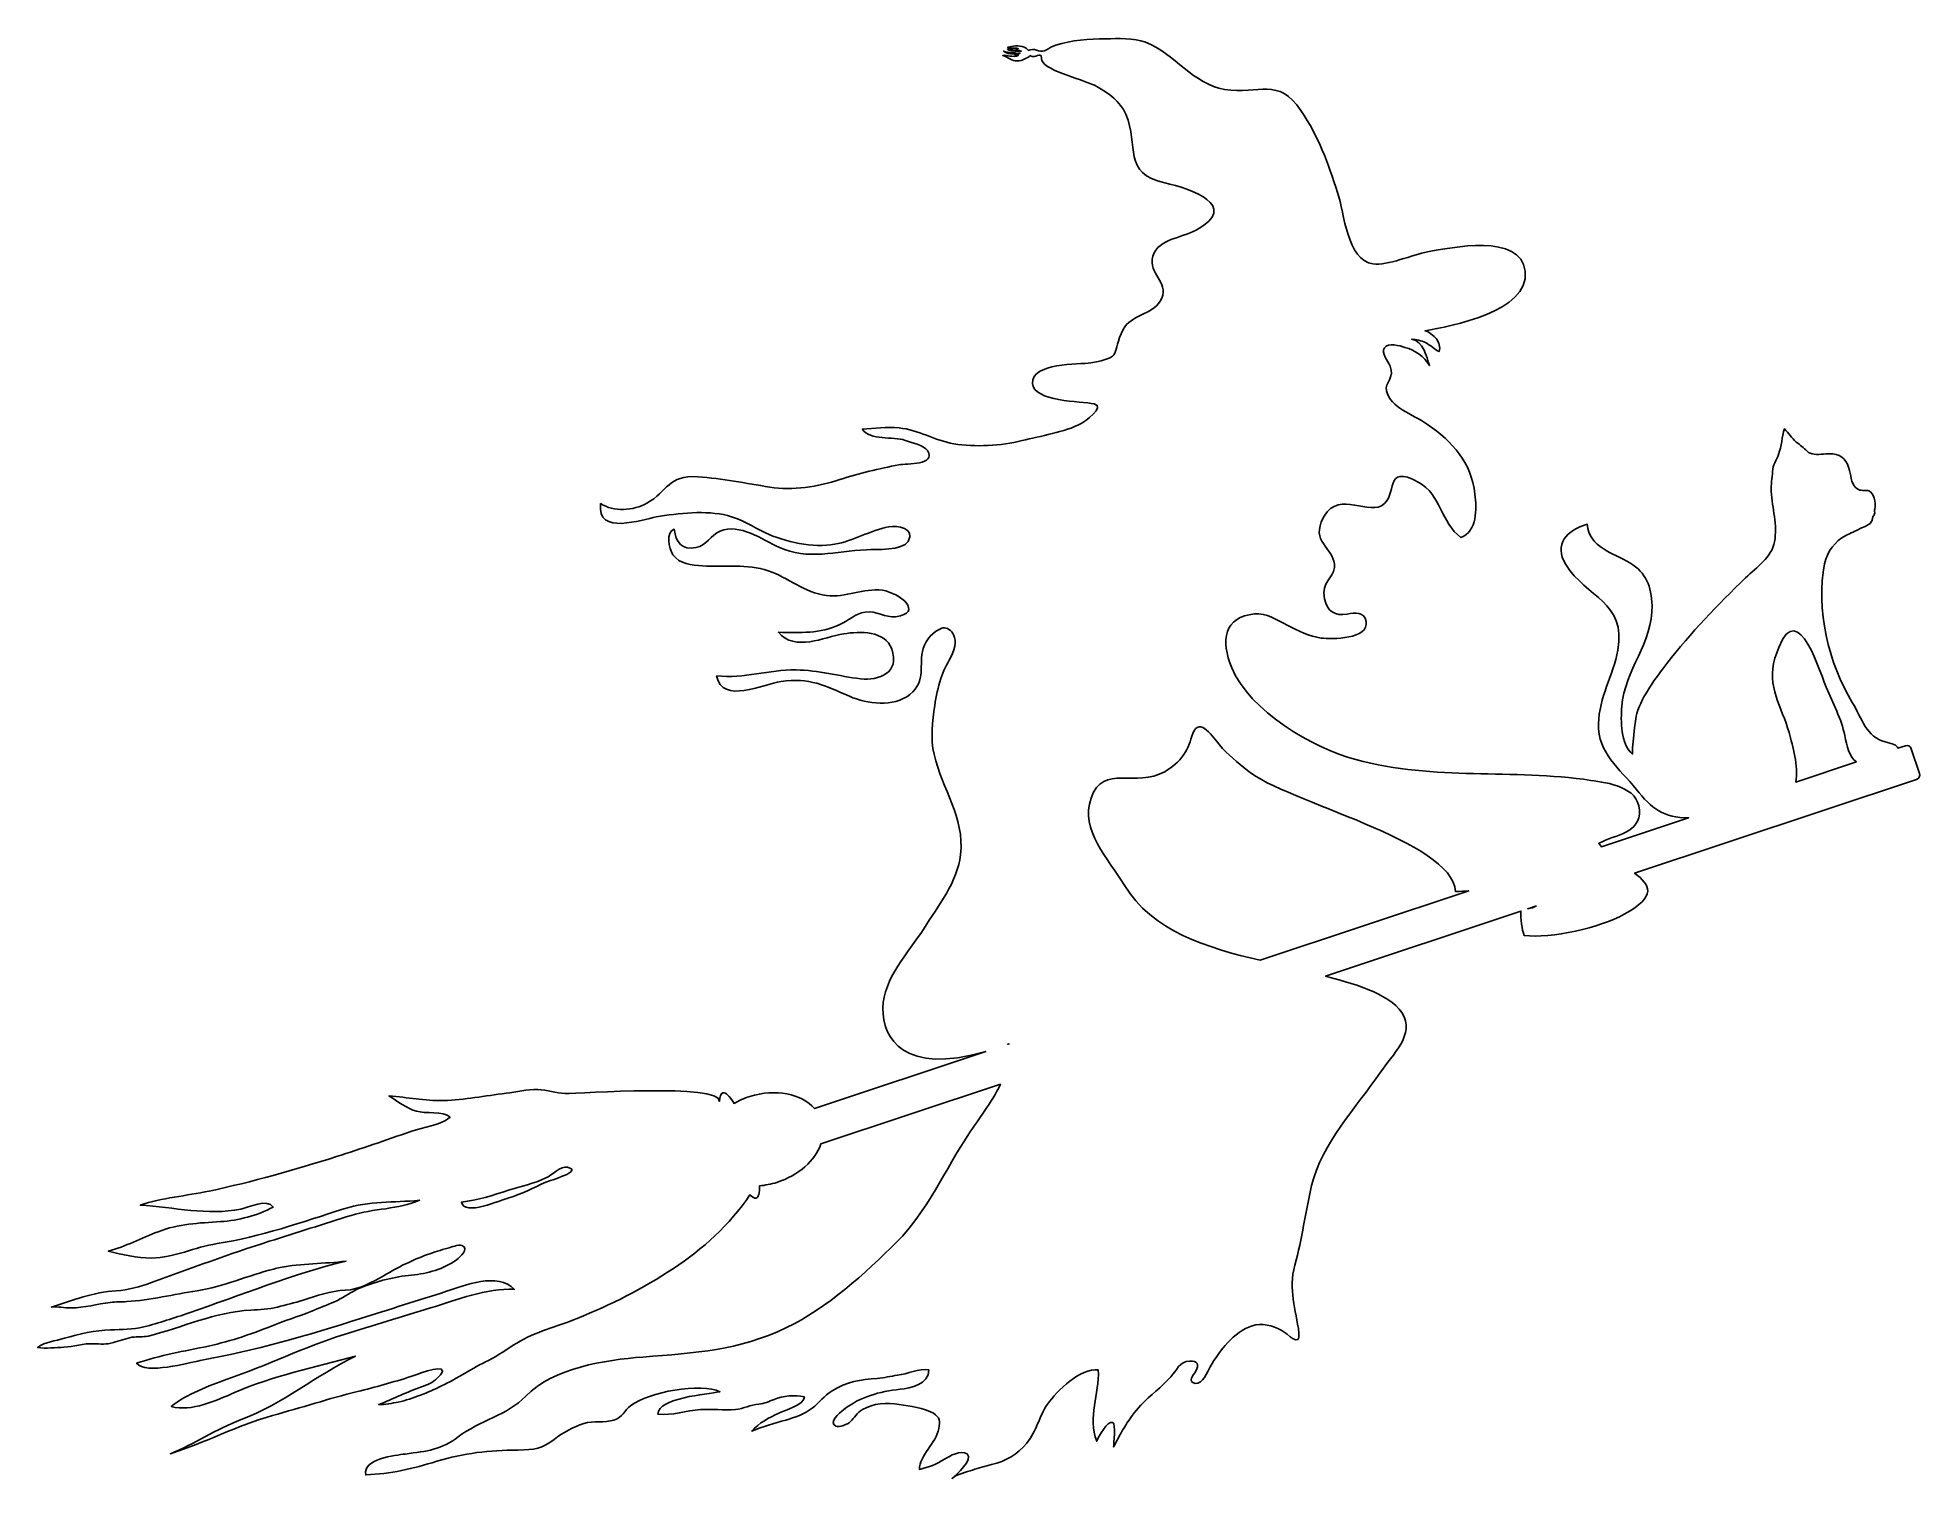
# Model space of a CAD drawing. Header units: centimetres. Extents: x -13.7 to 13.7, y -10.5 to 10.5.
import ezdxf

# ---------------------------------------------------------------- set-up
doc = ezdxf.new("R2010")
doc.units = ezdxf.units.CM
doc.header["$MEASUREMENT"] = 0
doc.layers.add('Layer 1', color=7, linetype='Continuous')

msp = doc.modelspace()

# ---------------------------------------------------------------- linework, layer by layer
at = {"layer": 'Layer 1'}
for points, knots in [([(13.02414, 3.54042), (13.02837, 3.56156), (13.02139, 3.58677), (13.02702, 3.61191), (13.02702, 3.61191), (13.03776, 3.65943), (13.03472, 3.72266), (13.01869, 3.77042), (13.01869, 3.77042), (13.00768, 3.80355), (12.9753, 3.86493), (12.94217, 3.87673), (12.94217, 3.87673), (12.89327, 3.89409), (12.84279, 3.86845), (12.79035, 3.89559), (12.79035, 3.89559), (12.67917, 3.95293), (12.68793, 4.06725), (12.66039, 4.17264), (12.66039, 4.17264), (12.62584, 4.30517), (12.56114, 4.40132), (12.41668, 4.41296), (12.41668, 4.41296), (12.32688, 4.42024), (12.23668, 4.39798), (12.14654, 4.40915), (12.14654, 4.40915), (12.10339, 4.41465), (12.07314, 4.42502), (12.04208, 4.45405), (12.04208, 4.45405), (11.9925, 4.50025), (11.93958, 4.54271), (11.88611, 4.586), (11.88611, 4.586), (11.8166, 4.64225), (11.77541, 4.71803), (11.71331, 4.77835), (11.71331, 4.77835), (11.67645, 4.66074), (11.6741, 4.52588), (11.62912, 4.4056), (11.62912, 4.4056), (11.59803, 4.3226), (11.54363, 4.25047), (11.5403, 4.15927), (11.5403, 4.15927), (11.53657, 4.06217), (11.51643, 3.96602), (11.52173, 3.86698), (11.52173, 3.86698), (11.5348, 3.62454), (11.61603, 3.37956), (11.56941, 3.13628), (11.56941, 3.13628), (11.52477, 2.90379), (11.31385, 2.77338), (11.14819, 2.61227), (11.14819, 2.61227), (10.74428, 2.21958), (10.35047, 1.81402), (10.00622, 1.36709), (10.00622, 1.36709), (9.84385, 1.15632), (9.6476, 0.89489), (9.56728, 0.63859), (9.56728, 0.63859), (9.55003, 0.5835), (9.48965, 0.06167), (9.50595, 0.04804), (9.50595, 0.04804), (9.32794, 0.19716), (9.33334, 0.53191), (9.34916, 0.74278), (9.34916, 0.74278), (9.38813, 1.26234), (9.80882, 1.67827), (9.78853, 2.20765), (9.78853, 2.20765), (9.77787, 2.48499), (9.70646, 2.68602), (9.46725, 2.82815), (9.46725, 2.82815), (9.221, 2.97446), (8.87876, 3.04656), (8.84421, 3.39153), (8.84421, 3.39153), (8.55597, 3.30393), (8.35333, 3.09983), (8.53515, 2.80463), (8.53515, 2.80463), (8.83466, 2.31827), (9.41941, 2.27102), (9.29085, 1.55715), (9.29085, 1.55715), (9.22473, 1.19038), (9.01799, 0.87376), (9.00954, 0.48749), (9.00954, 0.48749), (9.00023, 0.05963), (9.31834, -0.16098), (9.55829, -0.46281), (9.55829, -0.46281), (9.78139, -0.74353), (9.95797, -0.88384), (10.31915, -0.87852), (10.31915, -0.87852), (10.31915, -0.87852), (9.05211, -1.30022), (9.05211, -1.30022), (9.05211, -1.30022), (9.03891, -1.28382), (9.02647, -1.26701), (9.01523, -1.24963), (9.01523, -1.24963), (9.25465, -1.11853), (9.62486, -1.10977), (9.60544, -0.76695), (9.60544, -0.76695), (9.58581, -0.42357), (9.14776, -0.37137), (8.90009, -0.33436), (8.90009, -0.33436), (7.74214, -0.16122), (6.64798, -0.34481), (5.48151, -0.03279), (5.48151, -0.03279), (4.85387, 0.13511), (3.93738, 0.67751), (3.67983, 1.30203), (3.67983, 1.30203), (3.51412, 1.70348), (3.56566, 2.04233), (4.01085, 2.08684), (4.01085, 2.08684), (4.18026, 2.10385), (4.3402, 1.99413), (4.48464, 1.92166), (4.48464, 1.92166), (4.63207, 1.84792), (4.81307, 1.75489), (4.9778, 1.73518), (4.9778, 1.73518), (5.13181, 1.71687), (5.67656, 1.71653), (5.63286, 1.97754), (5.63286, 1.97754), (5.60918, 2.11827), (5.46472, 2.10483), (5.35857, 2.08343), (5.35857, 2.08343), (5.18196, 2.04798), (5.0638, 2.12785), (5.02747, 2.30377), (5.02747, 2.30377), (4.97371, 2.56415), (5.15746, 2.59352), (5.17058, 2.76216), (5.17058, 2.76216), (5.19135, 3.0269), (4.85057, 3.10575), (4.98098, 3.42327), (4.98098, 3.42327), (5.18362, 3.91619), (5.61114, 3.52953), (5.85408, 3.65983), (5.85408, 3.65983), (6.11282, 3.79879), (5.87088, 4.28713), (6.39653, 3.99871), (6.39653, 3.99871), (6.71419, 3.8243), (6.72125, 3.41726), (7.00989, 3.19602), (7.00989, 3.19602), (7.25063, 3.29521), (7.24032, 3.60758), (7.21433, 3.82816), (7.21433, 3.82816), (7.15924, 4.29446), (6.89149, 4.58664), (6.52602, 4.84265), (6.52602, 4.84265), (6.30097, 5.00024), (5.98873, 5.07506), (5.92756, 5.33112), (5.92756, 5.33112), (5.901, 5.44169), (6.05324, 5.53056), (5.97982, 5.69005), (5.97982, 5.69005), (5.94804, 5.75892), (5.84724, 5.88113), (5.89923, 5.95604), (5.89923, 5.95604), (5.95617, 6.03817), (6.12063, 5.98493), (6.19543, 5.96289), (6.19543, 5.96289), (6.35169, 5.91704), (6.47015, 5.83565), (6.55436, 5.69706), (6.55436, 5.69706), (6.50581, 5.82697), (6.46512, 6.05972), (6.29462, 6.07952), (6.29462, 6.07952), (6.36378, 6.07653), (6.43202, 6.05981), (6.49507, 6.03131), (6.49507, 6.03131), (6.56529, 5.9998), (6.62569, 5.92564), (6.69293, 5.90119), (6.69293, 5.90119), (6.71801, 5.96527), (6.69023, 6.03999), (6.64864, 6.09037), (6.64864, 6.09037), (6.62427, 6.11998), (6.52963, 6.20962), (6.4865, 6.20065), (6.4865, 6.20065), (6.86485, 6.27801), (8.0077, 6.47071), (7.94404, 7.06901), (7.94404, 7.06901), (7.88432, 7.63054), (6.86422, 7.4131), (6.525, 7.35166), (6.525, 7.35166), (6.31677, 7.31377), (5.93686, 7.14526), (5.73165, 7.17648), (5.73165, 7.17648), (5.35515, 7.23376), (5.31657, 7.90718), (5.21741, 8.21396), (5.21741, 8.21396), (5.07853, 8.64409), (4.93859, 9.02808), (4.68499, 9.40601), (4.68499, 9.40601), (4.35143, 9.90316), (4.08251, 9.63257), (3.57482, 9.71216), (3.57482, 9.71216), (3.12902, 9.78188), (2.84095, 10.24093), (2.42481, 10.40047), (2.42481, 10.40047), (2.25167, 10.4668), (2.02804, 10.4519), (1.84675, 10.44907), (1.84675, 10.44907), (1.60749, 10.44505), (1.34783, 10.43468), (1.11957, 10.35583), (1.11957, 10.35583), (1.06951, 10.33861), (1.02908, 10.31651), (0.98622, 10.2881), (0.98622, 10.2881), (0.90356, 10.23315), (0.8371, 10.31339), (0.74929, 10.29064), (0.74929, 10.29064), (0.73828, 10.28784), (0.73, 10.28413), (0.72365, 10.28032), (0.72365, 10.28032), (0.70825, 10.30114), (0.68333, 10.31953), (0.66121, 10.32887), (0.66121, 10.32887), (0.62229, 10.34512), (0.5775, 10.34943), (0.53561, 10.34779), (0.53561, 10.34779), (0.49711, 10.34631), (0.4606, 10.33086), (0.42126, 10.32787), (0.42126, 10.32787), (0.4392, 10.30901), (0.47558, 10.31358), (0.49876, 10.31493), (0.49876, 10.31493), (0.5236, 10.31654), (0.55083, 10.31713), (0.57403, 10.30837), (0.57403, 10.30837), (0.52204, 10.30901), (0.47097, 10.30136), (0.41835, 10.30043), (0.41835, 10.30043), (0.4406, 10.2736), (0.4863, 10.27725), (0.51638, 10.28064), (0.51638, 10.28064), (0.54919, 10.28469), (0.58808, 10.2844), (0.61862, 10.27183), (0.61862, 10.27183), (0.58967, 10.27217), (0.56798, 10.27403), (0.5421, 10.26302), (0.5421, 10.26302), (0.52091, 10.25381), (0.49794, 10.25066), (0.47471, 10.24982), (0.47471, 10.24982), (0.43267, 10.24805), (0.4001, 10.25863), (0.36168, 10.27043), (0.36168, 10.27043), (0.40465, 10.23307), (0.44426, 10.23019), (0.49921, 10.22995), (0.49921, 10.22995), (0.52162, 10.22995), (0.53871, 10.23223), (0.55985, 10.23707), (0.55985, 10.23707), (0.5725, 10.24006), (0.58917, 10.24358), (0.60173, 10.24189), (0.60173, 10.24189), (0.57966, 10.22276), (0.54421, 10.22707), (0.51772, 10.22395), (0.51772, 10.22395), (0.53254, 10.20884), (0.55638, 10.2094), (0.57585, 10.2089), (0.57585, 10.2089), (0.55042, 10.18757), (0.48325, 10.19477), (0.4521, 10.19789), (0.4521, 10.19789), (0.418, 10.2012), (0.38704, 10.2203), (0.35074, 10.20694), (0.35074, 10.20694), (0.39254, 10.19331), (0.42244, 10.17606), (0.46017, 10.15572), (0.46017, 10.15572), (0.48885, 10.1404), (0.52304, 10.12924), (0.55553, 10.12725), (0.55553, 10.12725), (0.59953, 10.12463), (0.63393, 10.1372), (0.67081, 10.16088), (0.67081, 10.16088), (0.69179, 10.17437), (0.73405, 10.18419), (0.74725, 10.20615), (0.74725, 10.20615), (0.76717, 10.19668), (0.79048, 10.18998), (0.81012, 10.19186), (0.81012, 10.19186), (0.83428, 10.19421), (0.87256, 10.22332), (0.89614, 10.21276), (0.89614, 10.21276), (0.92384, 10.2004), (0.90844, 10.16373), (0.91889, 10.13479), (0.91889, 10.13479), (0.97456, 9.97959), (1.5709, 9.84129), (1.71537, 9.758), (1.71537, 9.758), (1.89055, 9.65693), (2.05726, 9.54311), (2.13913, 9.3516), (2.13913, 9.3516), (2.33677, 8.89048), (2.07753, 8.49628), (2.70698, 8.35359), (2.70698, 8.35359), (3.07666, 8.27003), (3.81471, 8.03077), (3.16127, 7.6666), (3.16127, 7.6666), (2.95238, 7.55005), (2.55122, 7.53309), (2.52312, 7.23824), (2.52312, 7.23824), (2.50052, 6.99948), (2.78688, 6.88523), (2.63832, 6.63293), (2.63832, 6.63293), (2.52331, 6.43796), (2.21123, 6.43698), (2.10095, 6.2247), (2.10095, 6.2247), (1.91566, 5.86809), (2.11304, 5.82161), (1.63171, 5.7389), (1.63171, 5.7389), (1.45486, 5.70866), (0.76869, 5.74448), (0.78303, 5.4395), (0.78303, 5.4395), (0.79562, 5.17285), (1.48796, 5.17849), (1.67634, 5.14176), (1.67634, 5.14176), (1.86192, 5.10583), (1.51537, 4.86585), (1.49084, 4.85347), (1.49084, 4.85347), (1.24253, 4.72795), (0.89846, 4.67334), (0.63026, 4.6068), (0.63026, 4.6068), (0.32019, 4.53007), (-0.04858, 4.50925), (-0.36352, 4.56095), (-0.36352, 4.56095), (-0.63586, 4.60566), (-0.87559, 4.76645), (-1.15835, 4.79101), (-1.15835, 4.79101), (-1.33178, 4.80614), (-1.52054, 4.78741), (-1.69127, 4.77455), (-1.69127, 4.77455), (-1.57832, 4.60297), (-1.24658, 4.6712), (-1.06767, 4.61038), (-1.06767, 4.61038), (-0.99025, 4.58411), (-0.78856, 4.5336), (-0.74506, 4.46198), (-0.74506, 4.46198), (-0.6111, 4.24264), (-1.04854, 4.27614), (-1.15958, 4.25457), (-1.15958, 4.25457), (-1.4497, 4.19784), (-1.73841, 4.13194), (-2.01948, 4.03912), (-2.01948, 4.03912), (-2.32838, 3.93686), (-2.71118, 3.87828), (-3.03683, 3.93035), (-3.03683, 3.93035), (-3.38701, 3.98644), (-3.72726, 4.05375), (-4.08297, 4.08024), (-4.08297, 4.08024), (-4.5153, 4.1126), (-4.52173, 3.86288), (-4.82264, 3.69675), (-4.82264, 3.69675), (-5.02269, 3.58621), (-5.30484, 3.56541), (-5.49698, 3.69143), (-5.49698, 3.69143), (-5.55929, 3.21764), (-4.88889, 3.46214), (-4.6873, 3.49741), (-4.6873, 3.49741), (-4.37578, 3.55178), (-3.95909, 3.59459), (-3.64995, 3.51675), (-3.64995, 3.51675), (-3.45942, 3.46873), (-3.27628, 3.35139), (-3.10102, 3.26627), (-3.10102, 3.26627), (-2.82617, 3.13268), (-2.39972, 3.04495), (-2.09433, 3.09887), (-2.09433, 3.09887), (-1.81961, 3.14732), (-1.57752, 3.30067), (-1.30791, 3.35358), (-1.30791, 3.35358), (-1.18358, 3.37787), (-0.91704, 3.33712), (-1.0269, 3.14112), (-1.0269, 3.14112), (-1.10498, 3.00182), (-1.4959, 3.02759), (-1.63258, 3.02026), (-1.63258, 3.02026), (-2.08623, 2.99616), (-2.47552, 2.86307), (-2.90472, 3.05635), (-2.90472, 3.05635), (-3.14496, 3.16451), (-3.48246, 3.41132), (-3.75975, 3.28934), (-3.75975, 3.28934), (-3.89424, 3.23021), (-3.95184, 3.08397), (-4.11154, 3.05106), (-4.11154, 3.05106), (-4.31342, 3.00955), (-4.40369, 3.12602), (-4.42639, 3.31668), (-4.42639, 3.31668), (-4.55156, 3.2825), (-4.50606, 3.03791), (-4.44491, 2.94737), (-4.44491, 2.94737), (-4.34868, 2.80518), (-4.17173, 2.79968), (-4.01491, 2.78645), (-4.01491, 2.78645), (-3.69894, 2.76004), (-3.36536, 2.81966), (-3.06199, 2.71525), (-3.06199, 2.71525), (-2.77095, 2.61492), (-2.53105, 2.39518), (-2.21416, 2.35412), (-2.21416, 2.35412), (-1.93381, 2.31774), (-1.67602, 2.46707), (-1.40104, 2.42942), (-1.40104, 2.42942), (-1.14215, 2.39389), (-0.79345, 2.09874), (-1.2084, 2.04612), (-1.2084, 2.04612), (-1.35138, 2.02789), (-1.49764, 2.13637), (-1.6497, 2.11279), (-1.6497, 2.11279), (-1.79437, 2.09054), (-1.89113, 1.99058), (-2.01842, 1.9306), (-2.01842, 1.9306), (-2.30716, 1.79468), (-2.60029, 1.81675), (-2.91274, 1.81905), (-2.91274, 1.81905), (-2.66729, 1.5329), (-2.25861, 1.74827), (-1.96151, 1.79645), (-1.96151, 1.79645), (-1.72542, 1.83452), (-1.36212, 1.84595), (-1.26513, 1.5769), (-1.26513, 1.5769), (-1.13924, 1.22752), (-1.45439, 1.11293), (-1.71617, 1.14325), (-1.71617, 1.14325), (-2.03171, 1.18005), (-2.33358, 1.26877), (-2.65597, 1.27205), (-2.65597, 1.27205), (-3.05057, 1.27607), (-3.41064, 1.14367), (-3.81059, 1.18445), (-3.81059, 1.18445), (-3.73119, 0.76511), (-3.13077, 1.06824), (-2.87502, 1.10349), (-2.87502, 1.10349), (-2.45409, 1.16178), (-2.24322, 1.04663), (-1.87767, 0.88799), (-1.87767, 0.88799), (-1.6237, 0.77771), (-1.23957, 0.72178), (-1.00018, 0.91638), (-1.00018, 0.91638), (-0.75668, 1.1141), (-0.87855, 1.33826), (-0.80521, 1.58498), (-0.80521, 1.58498), (-0.76558, 1.71862), (-0.66585, 1.82572), (-0.537, 1.87779), (-0.537, 1.87779), (-0.44892, 1.91324), (-0.23416, 1.78439), (-0.41071, 1.44985), (-0.41071, 1.44985), (-0.4605, 1.35539), (-0.51795, 1.24787), (-0.55044, 1.14799), (-0.55044, 1.14799), (-0.59182, 1.02112), (-0.62003, 0.88783), (-0.64, 0.75606), (-0.64, 0.75606), (-0.6749, 0.52712), (-0.70194, 0.27296), (-0.64913, 0.04452), (-0.64913, 0.04452), (-0.53081, -0.46591), (-0.20267, -0.86215), (-0.26406, -1.41527), (-0.26406, -1.41527), (-0.30737, -1.80476), (-0.59204, -2.16759), (-0.79876, -2.49239), (-0.79876, -2.49239), (-1.02643, -2.85016), (-1.38317, -3.20584), (-1.39256, -3.64743), (-1.39256, -3.64743), (-1.40203, -4.08815), (-1.08062, -4.62065), (0.10157, -4.27881), (0.10157, -4.27881), (0.10157, -4.27881), (-2.38694, -5.1069), (-2.38694, -5.1069), (-2.38694, -5.1069), (-2.57667, -4.89195), (-2.95304, -4.81234), (-3.32941, -4.93151), (-3.32941, -4.93151), (-3.41127, -4.95744), (-3.48737, -4.99149), (-3.55716, -5.03113), (-3.55716, -5.03113), (-3.62201, -4.92453), (-3.68072, -4.86584), (-3.72083, -4.87854), (-3.72083, -4.87854), (-3.74956, -4.88767), (-3.76496, -4.93265), (-3.76851, -5.00329), (-3.76851, -5.00329), (-3.75607, -4.73601), (-5.8062, -4.89343), (-6.01167, -4.88801), (-6.01167, -4.88801), (-6.1447, -4.88446), (-6.27599, -4.83284), (-6.40987, -4.8288), (-6.40987, -4.8288), (-6.56761, -4.82422), (-6.71779, -4.86505), (-6.87207, -4.88405), (-6.87207, -4.88405), (-7.17512, -4.92128), (-7.47416, -4.98113), (-7.7812, -4.98972), (-7.7812, -4.98972), (-8.06378, -4.99776), (-8.29941, -4.94323), (-8.57336, -4.92281), (-8.57336, -4.92281), (-8.45207, -4.99827), (-8.30981, -5.10897), (-8.17559, -5.14697), (-8.17559, -5.14697), (-8.04915, -5.18285), (-7.78382, -5.13657), (-7.68505, -5.23391), (-7.68505, -5.23391), (-7.86864, -5.36797), (-8.04539, -5.36821), (-8.25681, -5.44089), (-8.25681, -5.44089), (-8.61601, -5.56421), (-8.97394, -5.69129), (-9.33456, -5.80525), (-9.33456, -5.80525), (-9.94477, -5.99832), (-10.56109, -6.174), (-11.18773, -6.30785), (-11.18773, -6.30785), (-11.5138, -6.37722), (-11.87533, -6.40231), (-12.19047, -6.51213), (-12.19047, -6.51213), (-11.70014, -6.53885), (-11.21056, -6.66718), (-10.72857, -6.56949), (-10.72857, -6.56949), (-10.61647, -6.54674), (-10.33953, -6.40778), (-10.25592, -6.53946), (-10.25592, -6.53946), (-10.49087, -6.66395), (-10.76008, -6.73485), (-11.02221, -6.75152), (-11.02221, -6.75152), (-11.335, -6.77115), (-11.63649, -6.78401), (-11.93127, -6.89823), (-11.93127, -6.89823), (-12.1759, -6.99303), (-12.39905, -7.11172), (-12.65578, -7.18221), (-12.65578, -7.18221), (-12.43906, -7.22941), (-12.24401, -7.28389), (-12.02501, -7.28111), (-12.02501, -7.28111), (-11.69298, -7.27688), (-11.39821, -7.12104), (-11.07243, -7.0713), (-11.07243, -7.0713), (-10.44182, -6.97497), (-9.83508, -6.75653), (-9.22815, -6.56544), (-9.22815, -6.56544), (-8.85763, -6.44873), (-8.5115, -6.47691), (-8.12926, -6.44154), (-8.12926, -6.44154), (-8.43499, -6.57373), (-8.80069, -6.56021), (-9.12092, -6.66046), (-9.12092, -6.66046), (-9.51912, -6.78492), (-9.91668, -6.91131), (-10.31411, -7.03776), (-10.31411, -7.03776), (-10.89201, -7.22162), (-11.45841, -7.43016), (-12.02697, -7.63707), (-12.02697, -7.63707), (-12.19207, -7.69702), (-12.36209, -7.7474), (-12.53841, -7.75674), (-12.53841, -7.75674), (-12.87374, -7.77452), (-13.16598, -7.89737), (-13.48125, -7.99373), (-13.48125, -7.99373), (-13.38222, -7.98545), (-13.29385, -8.00558), (-13.19502, -8.00574), (-13.19502, -8.00574), (-13.00203, -8.00608), (-12.81463, -7.94676), (-12.62455, -7.9252), (-12.62455, -7.9252), (-12.54549, -7.91631), (-12.46596, -7.92062), (-12.38642, -7.91512), (-12.38642, -7.91512), (-12.03894, -7.89118), (-11.70509, -7.81077), (-11.36052, -7.75645), (-11.36052, -7.75645), (-10.97693, -7.6962), (-10.6209, -7.53282), (-10.24567, -7.44048), (-10.24567, -7.44048), (-10.21622, -7.43312), (-10.18661, -7.42635), (-10.15703, -7.42), (-10.15703, -7.42), (-9.84654, -7.3543), (-9.51457, -7.36843), (-9.19757, -7.32464), (-9.19757, -7.32464), (-9.97687, -7.5148), (-10.72284, -7.82161), (-11.47905, -8.07762), (-11.47905, -8.07762), (-11.6967, -8.15136), (-11.91447, -8.22595), (-12.13762, -8.28146), (-12.13762, -8.28146), (-12.30246, -8.3225), (-12.45253, -8.32104), (-12.62059, -8.32512), (-12.62059, -8.32512), (-12.84869, -8.33078), (-13.07565, -8.38383), (-13.29266, -8.44847), (-13.29266, -8.44847), (-13.42003, -8.48638), (-13.57471, -8.49707), (-13.68096, -8.58169), (-13.68096, -8.58169), (-13.55975, -8.59862), (-13.42267, -8.58479), (-13.29951, -8.57857), (-13.29951, -8.57857), (-13.15732, -8.57114), (-13.01164, -8.51901), (-12.86967, -8.5265), (-12.86967, -8.5265), (-12.76527, -8.53208), (-12.68311, -8.54118), (-12.58067, -8.51145), (-12.58067, -8.51145), (-12.49111, -8.48547), (-12.40104, -8.45028), (-12.3095, -8.43382), (-12.3095, -8.43382), (-12.22989, -8.4194), (-12.15395, -8.43438), (-12.07471, -8.41522), (-12.07471, -8.41522), (-11.5769, -8.29335), (-11.10255, -8.06399), (-10.58159, -8.03737), (-10.58159, -8.03737), (-10.44856, -8.0307), (-10.32524, -8.02417), (-10.19591, -7.99342), (-10.19591, -7.99342), (-10.0701, -7.96355), (-9.94527, -7.93217), (-9.82221, -7.89253), (-9.82221, -7.89253), (-9.61837, -7.82697), (-9.42629, -7.75852), (-9.2102, -7.74865), (-9.2102, -7.74865), (-9.00592, -7.73944), (-8.81695, -7.63448), (-8.64381, -7.53354), (-8.64381, -7.53354), (-8.44135, -7.41543), (-8.23386, -7.30954), (-8.01439, -7.23043), (-8.01439, -7.23043), (-7.91705, -7.1954), (-7.81823, -7.16418), (-7.71827, -7.13753), (-7.71827, -7.13753), (-7.66699, -7.1239), (-7.56987, -7.08009), (-7.51446, -7.10038), (-7.51446, -7.10038), (-7.39643, -7.14369), (-7.54237, -7.269), (-7.59196, -7.30636), (-7.59196, -7.30636), (-7.77661, -7.4455), (-8.0182, -7.50604), (-8.24381, -7.52811), (-8.24381, -7.52811), (-8.49678, -7.55277), (-8.73834, -7.61664), (-8.97507, -7.70837), (-8.97507, -7.70837), (-9.08294, -7.75033), (-9.18155, -7.81992), (-9.28209, -7.87572), (-9.28209, -7.87572), (-9.38909, -7.93512), (-9.50778, -7.97137), (-9.6193, -8.02061), (-9.6193, -8.02061), (-9.81647, -8.1075), (-10.02374, -8.16661), (-10.22334, -8.24701), (-10.22334, -8.24701), (-10.54018, -8.37438), (-10.86284, -8.48839), (-11.19889, -8.56144), (-11.19889, -8.56144), (-11.54835, -8.63751), (-11.90509, -8.69127), (-12.24254, -8.81163), (-12.24254, -8.81163), (-12.10951, -8.97948), (-11.4844, -8.80131), (-11.31779, -8.77144), (-11.31779, -8.77144), (-10.53595, -8.63103), (-9.74675, -8.40171), (-8.98771, -8.16097), (-8.98771, -8.16097), (-8.57107, -8.02852), (-8.15393, -7.89755), (-7.73742, -7.76497), (-7.73742, -7.76497), (-7.48702, -7.68538), (-6.98251, -7.47684), (-6.75312, -7.73552), (-6.75312, -7.73552), (-7.15089, -7.71385), (-7.59502, -7.89258), (-7.96928, -8.00643), (-7.96928, -8.00643), (-8.38851, -8.1338), (-8.80939, -8.25966), (-9.22703, -8.39201), (-9.22703, -8.39201), (-9.81022, -8.57672), (-10.35098, -8.84482), (-10.92618, -9.04357), (-10.92618, -9.04357), (-11.19489, -9.13647), (-11.5139, -9.26206), (-11.73967, -9.43973), (-11.73967, -9.43973), (-11.44432, -9.52196), (-11.0808, -9.35051), (-10.82141, -9.23799), (-10.82141, -9.23799), (-10.25518, -8.99259), (-9.65248, -8.86911), (-9.06085, -8.70747), (-9.06085, -8.70747), (-9.63481, -8.98862), (-10.11461, -9.40285), (-10.7228, -9.63124), (-10.7228, -9.63124), (-11.08271, -9.76639), (-11.39952, -9.98663), (-11.75068, -10.12643), (-11.75068, -10.12643), (-11.24101, -9.96546), (-10.78371, -9.71487), (-10.26462, -9.57107), (-10.26462, -9.57107), (-9.85272, -9.45698), (-9.44454, -9.32445), (-9.0301, -9.22259), (-9.0301, -9.22259), (-8.77031, -9.15867), (-8.51112, -9.08556), (-8.2559, -9.00558), (-8.2559, -9.00558), (-8.21452, -8.99246), (-7.80013, -8.82106), (-7.79476, -8.91991), (-7.79476, -8.91991), (-7.7928, -8.95637), (-7.85466, -9.00672), (-7.87416, -9.0286), (-7.87416, -9.0286), (-7.93689, -9.09916), (-8.01751, -9.12343), (-8.1012, -9.15301), (-8.1012, -9.15301), (-8.31205, -9.22789), (-8.514, -9.32962), (-8.72204, -9.41233), (-8.72204, -9.41233), (-8.6378, -9.41715), (-8.5208, -9.39241), (-8.4378, -9.37447), (-8.4378, -9.37447), (-8.22375, -9.32819), (-8.00611, -9.23617), (-7.80939, -9.14058), (-7.80939, -9.14058), (-7.5769, -9.0275), (-7.35891, -8.88248), (-7.12666, -8.76887), (-7.12666, -8.76887), (-6.98339, -8.69876), (-6.85295, -8.60176), (-6.71632, -8.5181), (-6.71632, -8.5181), (-6.44237, -8.35065), (-6.13111, -8.27823), (-5.83761, -8.15983), (-5.83761, -8.15983), (-5.35247, -7.9643), (-4.87969, -7.72314), (-4.43931, -7.43281), (-4.43931, -7.43281), (-4.01547, -7.15328), (-3.62236, -6.7994), (-3.3251, -6.36064), (-3.3251, -6.36064), (-3.29041, -6.39919), (-3.25969, -6.41779), (-3.23572, -6.41017), (-3.23572, -6.41017), (-3.20003, -6.39893), (-3.18492, -6.33259), (-3.18783, -6.23094), (-3.18783, -6.23094), (-3.1047, -6.22345), (-3.01934, -6.207), (-2.93402, -6.18003), (-2.93402, -6.18003), (-2.61438, -6.07872), (-2.37731, -5.86031), (-2.29381, -5.62216), (-2.29381, -5.62216), (-2.29381, -5.62216), (0.31496, -4.75401), (0.31496, -4.75401), (0.31496, -4.75401), (0.18743, -5.01743), (-0.00582, -5.26855), (-0.14335, -5.47579), (-0.14335, -5.47579), (-0.49035, -5.99858), (-0.7438, -6.59889), (-1.19211, -7.04697), (-1.19211, -7.04697), (-1.6468, -7.50139), (-2.20962, -8.01495), (-2.79451, -8.29213), (-2.79451, -8.29213), (-3.51103, -8.63191), (-4.09867, -8.65694), (-4.88369, -8.72017), (-4.88369, -8.72017), (-5.43328, -8.76465), (-6.18539, -8.87352), (-6.58605, -9.29164), (-6.58605, -9.29164), (-6.84608, -9.56305), (-7.25846, -9.64372), (-7.56599, -9.88216), (-7.56599, -9.88216), (-7.80544, -10.068), (-8.02726, -10.08949), (-8.33603, -10.13089), (-8.33603, -10.13089), (-8.48023, -10.15018), (-8.96121, -10.19841), (-8.91068, -10.43373), (-8.91068, -10.43373), (-8.5509, -10.42159), (-8.22647, -10.34401), (-7.87833, -10.2372), (-7.87833, -10.2372), (-7.48389, -10.11621), (-7.11268, -10.07567), (-6.7007, -10.07348), (-6.7007, -10.07348), (-6.45276, -10.07213), (-6.34978, -10.052), (-6.17182, -9.9182), (-6.17182, -9.9182), (-6.04773, -9.82475), (-5.88792, -9.73469), (-5.74163, -9.68687), (-5.74163, -9.68687), (-5.60092, -9.64081), (-5.43866, -9.68277), (-5.30261, -9.63747), (-5.30261, -9.63747), (-5.17042, -9.59318), (-5.15884, -9.50433), (-5.05806, -9.42596), (-5.05806, -9.42596), (-4.80877, -9.23213), (-4.02666, -9.08597), (-3.76322, -9.22628), (-3.76322, -9.22628), (-3.95671, -9.26203), (-4.65553, -9.31457), (-4.66466, -9.55029), (-4.66466, -9.55029), (-4.45339, -9.57693), (-4.2536, -9.49761), (-4.04675, -9.48404), (-4.04675, -9.48404), (-3.87805, -9.47303), (-3.70464, -9.49883), (-3.53737, -9.48293), (-3.53737, -9.48293), (-3.41847, -9.47176), (-3.31605, -9.41715), (-3.19661, -9.40615), (-3.19661, -9.40615), (-3.11472, -9.39853), (-3.05022, -9.36665), (-2.97558, -9.33627), (-2.97558, -9.33627), (-2.84144, -9.28161), (-2.67996, -9.27044), (-2.53444, -9.30119), (-2.53444, -9.30119), (-2.54172, -9.42205), (-2.81381, -9.48952), (-2.90536, -9.5345), (-2.90536, -9.5345), (-3.04694, -9.60416), (-3.19309, -9.67693), (-3.30009, -9.79623), (-3.30009, -9.79623), (-3.13459, -9.73223), (-2.9765, -9.68114), (-2.80598, -9.63663), (-2.80598, -9.63663), (-2.67707, -9.60308), (-2.52949, -9.54564), (-2.42218, -9.46386), (-2.42218, -9.46386), (-2.31571, -9.38263), (-2.25216, -9.2845), (-2.13262, -9.21063), (-2.13262, -9.21063), (-1.92238, -9.08072), (-1.714, -9.04841), (-1.47489, -9.03034), (-1.47489, -9.03034), (-1.37591, -9.02285), (-1.27891, -8.99793), (-1.18059, -8.98586), (-1.18059, -8.98586), (-1.03536, -8.96805), (-0.86743, -8.88646), (-0.72283, -8.90765), (-0.72283, -8.90765), (-0.72452, -9.11916), (-0.99339, -9.17141), (-1.14294, -9.18914), (-1.14294, -9.18914), (-1.44062, -9.22425), (-1.72288, -9.29595), (-1.96079, -9.48531), (-1.96079, -9.48531), (-1.96079, -9.48531), (-1.96452, -9.48822), (-1.96452, -9.48822), (-1.96452, -9.48822), (-2.02061, -9.5332), (-2.19608, -9.67216), (-2.0748, -9.72597), (-2.0748, -9.72597), (-2.02585, -9.74764), (-1.90422, -9.69631), (-1.86657, -9.66197), (-1.86657, -9.66197), (-1.80122, -9.60228), (-1.77635, -9.53426), (-1.69017, -9.48388), (-1.69017, -9.48388), (-1.53057, -9.39056), (-1.33499, -9.37932), (-1.15598, -9.40977), (-1.15598, -9.40977), (-1.00022, -9.43625), (-0.79374, -9.45528), (-0.65798, -9.53849), (-0.65798, -9.53849), (-0.56, -9.59852), (-0.56162, -9.653), (-0.58019, -9.75931), (-0.58019, -9.75931), (-0.61728, -9.97174), (-0.86134, -10.14923), (-0.86311, -10.35573), (-0.86311, -10.35573), (-0.72465, -10.32131), (-0.61006, -10.28043), (-0.49605, -10.20553), (-0.49605, -10.20553), (-0.42414, -10.15835), (-0.25517, -10.06567), (-0.17019, -10.12946), (-0.17019, -10.12946), (-0.06655, -10.20709), (-0.33116, -10.43661), (-0.3862, -10.48485), (-0.3862, -10.48485), (-0.32418, -10.42318), (-0.17535, -10.39463), (-0.09071, -10.36454), (-0.09071, -10.36454), (-0.0007, -10.33255), (0.09333, -10.3057), (0.18649, -10.28331), (0.18649, -10.28331), (0.40173, -10.23148), (0.55699, -10.14663), (0.70158, -9.97182), (0.70158, -9.97182), (0.83898, -9.80579), (0.87713, -9.58357), (1.00019, -9.40683), (1.00019, -9.40683), (1.13976, -9.20622), (1.47991, -8.87724), (1.73896, -8.90867), (1.73896, -8.90867), (1.75073, -9.26244), (1.58614, -9.59206), (1.71507, -9.94552), (1.71507, -9.94552), (1.74044, -9.88345), (1.87324, -9.63717), (1.94891, -9.67279), (1.94891, -9.67279), (1.99654, -9.69531), (1.96262, -9.97666), (1.96193, -10.02839), (1.96193, -10.02839), (2.08025, -9.79627), (2.17921, -9.61551), (2.35701, -9.42062), (2.35701, -9.42062), (2.49285, -9.27177), (2.65961, -9.15969), (2.794, -9.00935), (2.794, -9.00935), (2.8811, -8.91214), (2.91671, -8.78647), (3.06559, -8.77877), (3.06559, -8.77877), (3.18582, -8.7725), (3.20616, -8.83555), (3.15515, -8.92696), (3.15515, -8.92696), (3.12528, -8.98075), (3.02849, -9.08285), (3.14597, -9.10299), (3.14597, -9.10299), (3.25921, -9.12244), (3.32538, -8.93175), (3.36645, -8.86092), (3.36645, -8.86092), (3.50171, -8.62674), (3.70821, -8.35641), (3.97565, -8.26563), (3.97565, -8.26563), (4.11622, -8.21795), (4.27156, -8.26537), (4.39949, -8.33162), (4.39949, -8.33162), (4.49352, -8.38022), (4.68289, -8.59753), (4.65555, -8.37131), (4.65555, -8.37131), (4.6138, -8.02616), (4.49564, -7.73795), (4.59517, -7.38447), (4.59517, -7.38447), (4.70428, -6.99643), (4.74839, -6.61514), (4.83922, -6.22612), (4.83922, -6.22612), (4.98064, -5.61988), (5.49308, -5.08635), (5.8395, -4.57933), (5.8395, -4.57933), (6.00825, -4.33237), (6.3561, -4.0268), (6.1533, -3.71203), (6.1533, -3.71203), (5.96722, -3.42353), (5.384, -3.27454), (5.04184, -3.18096), (5.04184, -3.18096), (5.04184, -3.18096), (7.88312, -2.23545), (7.88312, -2.23545), (7.88312, -2.23545), (7.87521, -2.33507), (7.89839, -2.5116), (7.9294, -2.58872), (7.9294, -2.58872), (8.31757, -2.64468), (9.04168, -2.47146), (9.38503, -2.28114), (9.38503, -2.28114), (9.86713, -2.01388), (9.76309, -1.8549), (9.53508, -1.68572), (9.53508, -1.68572), (9.53508, -1.68572), (13.63483, -0.32137), (13.63483, -0.32137), (13.63483, -0.32137), (13.67058, -0.30944), (13.68949, -0.26996), (13.67722, -0.23273), (13.67722, -0.23273), (13.67722, -0.23273), (13.55805, 0.12478), (13.55805, 0.12478), (13.55805, 0.12478), (13.54575, 0.16185), (13.50683, 0.18222), (13.47124, 0.17029), (13.47124, 0.17029), (13.47124, 0.17029), (13.36218, 0.13407), (13.36218, 0.13407), (13.36218, 0.13407), (13.35723, 0.18066), (13.27402, 0.19961), (13.1793, 0.22384), (13.1793, 0.22384), (12.90345, 0.29456), (12.84227, 0.5661), (12.69993, 0.79857), (12.69993, 0.79857), (12.36137, 1.35163), (12.16145, 2.17345), (12.29721, 2.81578), (12.29721, 2.81578), (12.33465, 2.99316), (12.44752, 3.14222), (12.60759, 3.22657), (12.60759, 3.22657), (12.67535, 3.26224), (12.74583, 3.29192), (12.81415, 3.32637), (12.81415, 3.32637), (12.86691, 3.35315), (12.96885, 3.38013), (12.98671, 3.44631), (12.98671, 3.44631), (12.99118, 3.46229), (12.99256, 3.47957), (12.9988, 3.49505), (12.9988, 3.49505), (13.00536, 3.51144), (13.02075, 3.52324), (13.02414, 3.54042), (13.02414, 3.54042), (13.02414, 3.54042), (13.02414, 3.54042), (13.02414, 3.54042)], [0, 0, 0, 0, 0.00302115, 0.00302115, 0.00302115, 0.00302115, 0.0060423, 0.0060423, 0.0060423, 0.0060423, 0.00906344, 0.00906344, 0.00906344, 0.00906344, 0.01208459, 0.01208459, 0.01208459, 0.01208459, 0.01510574, 0.01510574, 0.01510574, 0.01510574, 0.01812689, 0.01812689, 0.01812689, 0.01812689, 0.02114804, 0.02114804, 0.02114804, 0.02114804, 0.02416918, 0.02416918, 0.02416918, 0.02416918, 0.02719033, 0.02719033, 0.02719033, 0.02719033, 0.03021148, 0.03021148, 0.03021148, 0.03021148, 0.03323263, 0.03323263, 0.03323263, 0.03323263, 0.03625378, 0.03625378, 0.03625378, 0.03625378, 0.03927492, 0.03927492, 0.03927492, 0.03927492, 0.04229607, 0.04229607, 0.04229607, 0.04229607, 0.04531722, 0.04531722, 0.04531722, 0.04531722, 0.04833837, 0.04833837, 0.04833837, 0.04833837, 0.05135952, 0.05135952, 0.05135952, 0.05135952, 0.05438066, 0.05438066, 0.05438066, 0.05438066, 0.05740181, 0.05740181, 0.05740181, 0.05740181, 0.06042296, 0.06042296, 0.06042296, 0.06042296, 0.06344411, 0.06344411, 0.06344411, 0.06344411, 0.06646526, 0.06646526, 0.06646526, 0.06646526, 0.0694864, 0.0694864, 0.0694864, 0.0694864, 0.07250755, 0.07250755, 0.07250755, 0.07250755, 0.0755287, 0.0755287, 0.0755287, 0.0755287, 0.07854985, 0.07854985, 0.07854985, 0.07854985, 0.081571, 0.081571, 0.081571, 0.081571, 0.08459215, 0.08459215, 0.08459215, 0.08459215, 0.08761329, 0.08761329, 0.08761329, 0.08761329, 0.09063444, 0.09063444, 0.09063444, 0.09063444, 0.09365559, 0.09365559, 0.09365559, 0.09365559, 0.09667674, 0.09667674, 0.09667674, 0.09667674, 0.09969789, 0.09969789, 0.09969789, 0.09969789, 0.10271903, 0.10271903, 0.10271903, 0.10271903, 0.10574018, 0.10574018, 0.10574018, 0.10574018, 0.10876133, 0.10876133, 0.10876133, 0.10876133, 0.11178248, 0.11178248, 0.11178248, 0.11178248, 0.11480363, 0.11480363, 0.11480363, 0.11480363, 0.11782477, 0.11782477, 0.11782477, 0.11782477, 0.12084592, 0.12084592, 0.12084592, 0.12084592, 0.12386707, 0.12386707, 0.12386707, 0.12386707, 0.12688822, 0.12688822, 0.12688822, 0.12688822, 0.12990937, 0.12990937, 0.12990937, 0.12990937, 0.13293051, 0.13293051, 0.13293051, 0.13293051, 0.13595166, 0.13595166, 0.13595166, 0.13595166, 0.13897281, 0.13897281, 0.13897281, 0.13897281, 0.14199396, 0.14199396, 0.14199396, 0.14199396, 0.14501511, 0.14501511, 0.14501511, 0.14501511, 0.14803625, 0.14803625, 0.14803625, 0.14803625, 0.1510574, 0.1510574, 0.1510574, 0.1510574, 0.15407855, 0.15407855, 0.15407855, 0.15407855, 0.1570997, 0.1570997, 0.1570997, 0.1570997, 0.16012085, 0.16012085, 0.16012085, 0.16012085, 0.16314199, 0.16314199, 0.16314199, 0.16314199, 0.16616314, 0.16616314, 0.16616314, 0.16616314, 0.16918429, 0.16918429, 0.16918429, 0.16918429, 0.17220544, 0.17220544, 0.17220544, 0.17220544, 0.17522659, 0.17522659, 0.17522659, 0.17522659, 0.17824773, 0.17824773, 0.17824773, 0.17824773, 0.18126888, 0.18126888, 0.18126888, 0.18126888, 0.18429003, 0.18429003, 0.18429003, 0.18429003, 0.18731118, 0.18731118, 0.18731118, 0.18731118, 0.19033233, 0.19033233, 0.19033233, 0.19033233, 0.19335347, 0.19335347, 0.19335347, 0.19335347, 0.19637462, 0.19637462, 0.19637462, 0.19637462, 0.19939577, 0.19939577, 0.19939577, 0.19939577, 0.20241692, 0.20241692, 0.20241692, 0.20241692, 0.20543807, 0.20543807, 0.20543807, 0.20543807, 0.20845921, 0.20845921, 0.20845921, 0.20845921, 0.21148036, 0.21148036, 0.21148036, 0.21148036, 0.21450151, 0.21450151, 0.21450151, 0.21450151, 0.21752266, 0.21752266, 0.21752266, 0.21752266, 0.22054381, 0.22054381, 0.22054381, 0.22054381, 0.22356495, 0.22356495, 0.22356495, 0.22356495, 0.2265861, 0.2265861, 0.2265861, 0.2265861, 0.22960725, 0.22960725, 0.22960725, 0.22960725, 0.2326284, 0.2326284, 0.2326284, 0.2326284, 0.23564955, 0.23564955, 0.23564955, 0.23564955, 0.23867069, 0.23867069, 0.23867069, 0.23867069, 0.24169184, 0.24169184, 0.24169184, 0.24169184, 0.24471299, 0.24471299, 0.24471299, 0.24471299, 0.24773414, 0.24773414, 0.24773414, 0.24773414, 0.25075529, 0.25075529, 0.25075529, 0.25075529, 0.25377644, 0.25377644, 0.25377644, 0.25377644, 0.25679758, 0.25679758, 0.25679758, 0.25679758, 0.25981873, 0.25981873, 0.25981873, 0.25981873, 0.26283988, 0.26283988, 0.26283988, 0.26283988, 0.26586103, 0.26586103, 0.26586103, 0.26586103, 0.26888218, 0.26888218, 0.26888218, 0.26888218, 0.27190332, 0.27190332, 0.27190332, 0.27190332, 0.27492447, 0.27492447, 0.27492447, 0.27492447, 0.27794562, 0.27794562, 0.27794562, 0.27794562, 0.28096677, 0.28096677, 0.28096677, 0.28096677, 0.28398792, 0.28398792, 0.28398792, 0.28398792, 0.28700906, 0.28700906, 0.28700906, 0.28700906, 0.29003021, 0.29003021, 0.29003021, 0.29003021, 0.29305136, 0.29305136, 0.29305136, 0.29305136, 0.29607251, 0.29607251, 0.29607251, 0.29607251, 0.29909366, 0.29909366, 0.29909366, 0.29909366, 0.3021148, 0.3021148, 0.3021148, 0.3021148, 0.30513595, 0.30513595, 0.30513595, 0.30513595, 0.3081571, 0.3081571, 0.3081571, 0.3081571, 0.31117825, 0.31117825, 0.31117825, 0.31117825, 0.3141994, 0.3141994, 0.3141994, 0.3141994, 0.31722054, 0.31722054, 0.31722054, 0.31722054, 0.32024169, 0.32024169, 0.32024169, 0.32024169, 0.32326284, 0.32326284, 0.32326284, 0.32326284, 0.32628399, 0.32628399, 0.32628399, 0.32628399, 0.32930514, 0.32930514, 0.32930514, 0.32930514, 0.33232628, 0.33232628, 0.33232628, 0.33232628, 0.33534743, 0.33534743, 0.33534743, 0.33534743, 0.33836858, 0.33836858, 0.33836858, 0.33836858, 0.34138973, 0.34138973, 0.34138973, 0.34138973, 0.34441088, 0.34441088, 0.34441088, 0.34441088, 0.34743202, 0.34743202, 0.34743202, 0.34743202, 0.35045317, 0.35045317, 0.35045317, 0.35045317, 0.35347432, 0.35347432, 0.35347432, 0.35347432, 0.35649547, 0.35649547, 0.35649547, 0.35649547, 0.35951662, 0.35951662, 0.35951662, 0.35951662, 0.36253776, 0.36253776, 0.36253776, 0.36253776, 0.36555891, 0.36555891, 0.36555891, 0.36555891, 0.36858006, 0.36858006, 0.36858006, 0.36858006, 0.37160121, 0.37160121, 0.37160121, 0.37160121, 0.37462236, 0.37462236, 0.37462236, 0.37462236, 0.3776435, 0.3776435, 0.3776435, 0.3776435, 0.38066465, 0.38066465, 0.38066465, 0.38066465, 0.3836858, 0.3836858, 0.3836858, 0.3836858, 0.38670695, 0.38670695, 0.38670695, 0.38670695, 0.3897281, 0.3897281, 0.3897281, 0.3897281, 0.39274924, 0.39274924, 0.39274924, 0.39274924, 0.39577039, 0.39577039, 0.39577039, 0.39577039, 0.39879154, 0.39879154, 0.39879154, 0.39879154, 0.40181269, 0.40181269, 0.40181269, 0.40181269, 0.40483384, 0.40483384, 0.40483384, 0.40483384, 0.40785498, 0.40785498, 0.40785498, 0.40785498, 0.41087613, 0.41087613, 0.41087613, 0.41087613, 0.41389728, 0.41389728, 0.41389728, 0.41389728, 0.41691843, 0.41691843, 0.41691843, 0.41691843, 0.41993958, 0.41993958, 0.41993958, 0.41993958, 0.42296073, 0.42296073, 0.42296073, 0.42296073, 0.42598187, 0.42598187, 0.42598187, 0.42598187, 0.42900302, 0.42900302, 0.42900302, 0.42900302, 0.43202417, 0.43202417, 0.43202417, 0.43202417, 0.43504532, 0.43504532, 0.43504532, 0.43504532, 0.43806647, 0.43806647, 0.43806647, 0.43806647, 0.44108761, 0.44108761, 0.44108761, 0.44108761, 0.44410876, 0.44410876, 0.44410876, 0.44410876, 0.44712991, 0.44712991, 0.44712991, 0.44712991, 0.45015106, 0.45015106, 0.45015106, 0.45015106, 0.45317221, 0.45317221, 0.45317221, 0.45317221, 0.45619335, 0.45619335, 0.45619335, 0.45619335, 0.4592145, 0.4592145, 0.4592145, 0.4592145, 0.46223565, 0.46223565, 0.46223565, 0.46223565, 0.4652568, 0.4652568, 0.4652568, 0.4652568, 0.46827795, 0.46827795, 0.46827795, 0.46827795, 0.47129909, 0.47129909, 0.47129909, 0.47129909, 0.47432024, 0.47432024, 0.47432024, 0.47432024, 0.47734139, 0.47734139, 0.47734139, 0.47734139, 0.48036254, 0.48036254, 0.48036254, 0.48036254, 0.48338369, 0.48338369, 0.48338369, 0.48338369, 0.48640483, 0.48640483, 0.48640483, 0.48640483, 0.48942598, 0.48942598, 0.48942598, 0.48942598, 0.49244713, 0.49244713, 0.49244713, 0.49244713, 0.49546828, 0.49546828, 0.49546828, 0.49546828, 0.49848943, 0.49848943, 0.49848943, 0.49848943, 0.50151057, 0.50151057, 0.50151057, 0.50151057, 0.50453172, 0.50453172, 0.50453172, 0.50453172, 0.50755287, 0.50755287, 0.50755287, 0.50755287, 0.51057402, 0.51057402, 0.51057402, 0.51057402, 0.51359517, 0.51359517, 0.51359517, 0.51359517, 0.51661631, 0.51661631, 0.51661631, 0.51661631, 0.51963746, 0.51963746, 0.51963746, 0.51963746, 0.52265861, 0.52265861, 0.52265861, 0.52265861, 0.52567976, 0.52567976, 0.52567976, 0.52567976, 0.52870091, 0.52870091, 0.52870091, 0.52870091, 0.53172205, 0.53172205, 0.53172205, 0.53172205, 0.5347432, 0.5347432, 0.5347432, 0.5347432, 0.53776435, 0.53776435, 0.53776435, 0.53776435, 0.5407855, 0.5407855, 0.5407855, 0.5407855, 0.54380665, 0.54380665, 0.54380665, 0.54380665, 0.54682779, 0.54682779, 0.54682779, 0.54682779, 0.54984894, 0.54984894, 0.54984894, 0.54984894, 0.55287009, 0.55287009, 0.55287009, 0.55287009, 0.55589124, 0.55589124, 0.55589124, 0.55589124, 0.55891239, 0.55891239, 0.55891239, 0.55891239, 0.56193353, 0.56193353, 0.56193353, 0.56193353, 0.56495468, 0.56495468, 0.56495468, 0.56495468, 0.56797583, 0.56797583, 0.56797583, 0.56797583, 0.57099698, 0.57099698, 0.57099698, 0.57099698, 0.57401813, 0.57401813, 0.57401813, 0.57401813, 0.57703927, 0.57703927, 0.57703927, 0.57703927, 0.58006042, 0.58006042, 0.58006042, 0.58006042, 0.58308157, 0.58308157, 0.58308157, 0.58308157, 0.58610272, 0.58610272, 0.58610272, 0.58610272, 0.58912387, 0.58912387, 0.58912387, 0.58912387, 0.59214502, 0.59214502, 0.59214502, 0.59214502, 0.59516616, 0.59516616, 0.59516616, 0.59516616, 0.59818731, 0.59818731, 0.59818731, 0.59818731, 0.60120846, 0.60120846, 0.60120846, 0.60120846, 0.60422961, 0.60422961, 0.60422961, 0.60422961, 0.60725076, 0.60725076, 0.60725076, 0.60725076, 0.6102719, 0.6102719, 0.6102719, 0.6102719, 0.61329305, 0.61329305, 0.61329305, 0.61329305, 0.6163142, 0.6163142, 0.6163142, 0.6163142, 0.61933535, 0.61933535, 0.61933535, 0.61933535, 0.6223565, 0.6223565, 0.6223565, 0.6223565, 0.62537764, 0.62537764, 0.62537764, 0.62537764, 0.62839879, 0.62839879, 0.62839879, 0.62839879, 0.63141994, 0.63141994, 0.63141994, 0.63141994, 0.63444109, 0.63444109, 0.63444109, 0.63444109, 0.63746224, 0.63746224, 0.63746224, 0.63746224, 0.64048338, 0.64048338, 0.64048338, 0.64048338, 0.64350453, 0.64350453, 0.64350453, 0.64350453, 0.64652568, 0.64652568, 0.64652568, 0.64652568, 0.64954683, 0.64954683, 0.64954683, 0.64954683, 0.65256798, 0.65256798, 0.65256798, 0.65256798, 0.65558912, 0.65558912, 0.65558912, 0.65558912, 0.65861027, 0.65861027, 0.65861027, 0.65861027, 0.66163142, 0.66163142, 0.66163142, 0.66163142, 0.66465257, 0.66465257, 0.66465257, 0.66465257, 0.66767372, 0.66767372, 0.66767372, 0.66767372, 0.67069486, 0.67069486, 0.67069486, 0.67069486, 0.67371601, 0.67371601, 0.67371601, 0.67371601, 0.67673716, 0.67673716, 0.67673716, 0.67673716, 0.67975831, 0.67975831, 0.67975831, 0.67975831, 0.68277946, 0.68277946, 0.68277946, 0.68277946, 0.6858006, 0.6858006, 0.6858006, 0.6858006, 0.68882175, 0.68882175, 0.68882175, 0.68882175, 0.6918429, 0.6918429, 0.6918429, 0.6918429, 0.69486405, 0.69486405, 0.69486405, 0.69486405, 0.6978852, 0.6978852, 0.6978852, 0.6978852, 0.70090634, 0.70090634, 0.70090634, 0.70090634, 0.70392749, 0.70392749, 0.70392749, 0.70392749, 0.70694864, 0.70694864, 0.70694864, 0.70694864, 0.70996979, 0.70996979, 0.70996979, 0.70996979, 0.71299094, 0.71299094, 0.71299094, 0.71299094, 0.71601208, 0.71601208, 0.71601208, 0.71601208, 0.71903323, 0.71903323, 0.71903323, 0.71903323, 0.72205438, 0.72205438, 0.72205438, 0.72205438, 0.72507553, 0.72507553, 0.72507553, 0.72507553, 0.72809668, 0.72809668, 0.72809668, 0.72809668, 0.73111782, 0.73111782, 0.73111782, 0.73111782, 0.73413897, 0.73413897, 0.73413897, 0.73413897, 0.73716012, 0.73716012, 0.73716012, 0.73716012, 0.74018127, 0.74018127, 0.74018127, 0.74018127, 0.74320242, 0.74320242, 0.74320242, 0.74320242, 0.74622356, 0.74622356, 0.74622356, 0.74622356, 0.74924471, 0.74924471, 0.74924471, 0.74924471, 0.75226586, 0.75226586, 0.75226586, 0.75226586, 0.75528701, 0.75528701, 0.75528701, 0.75528701, 0.75830816, 0.75830816, 0.75830816, 0.75830816, 0.76132931, 0.76132931, 0.76132931, 0.76132931, 0.76435045, 0.76435045, 0.76435045, 0.76435045, 0.7673716, 0.7673716, 0.7673716, 0.7673716, 0.77039275, 0.77039275, 0.77039275, 0.77039275, 0.7734139, 0.7734139, 0.7734139, 0.7734139, 0.77643505, 0.77643505, 0.77643505, 0.77643505, 0.77945619, 0.77945619, 0.77945619, 0.77945619, 0.78247734, 0.78247734, 0.78247734, 0.78247734, 0.78549849, 0.78549849, 0.78549849, 0.78549849, 0.78851964, 0.78851964, 0.78851964, 0.78851964, 0.79154079, 0.79154079, 0.79154079, 0.79154079, 0.79456193, 0.79456193, 0.79456193, 0.79456193, 0.79758308, 0.79758308, 0.79758308, 0.79758308, 0.80060423, 0.80060423, 0.80060423, 0.80060423, 0.80362538, 0.80362538, 0.80362538, 0.80362538, 0.80664653, 0.80664653, 0.80664653, 0.80664653, 0.80966767, 0.80966767, 0.80966767, 0.80966767, 0.81268882, 0.81268882, 0.81268882, 0.81268882, 0.81570997, 0.81570997, 0.81570997, 0.81570997, 0.81873112, 0.81873112, 0.81873112, 0.81873112, 0.82175227, 0.82175227, 0.82175227, 0.82175227, 0.82477341, 0.82477341, 0.82477341, 0.82477341, 0.82779456, 0.82779456, 0.82779456, 0.82779456, 0.83081571, 0.83081571, 0.83081571, 0.83081571, 0.83383686, 0.83383686, 0.83383686, 0.83383686, 0.83685801, 0.83685801, 0.83685801, 0.83685801, 0.83987915, 0.83987915, 0.83987915, 0.83987915, 0.8429003, 0.8429003, 0.8429003, 0.8429003, 0.84592145, 0.84592145, 0.84592145, 0.84592145, 0.8489426, 0.8489426, 0.8489426, 0.8489426, 0.85196375, 0.85196375, 0.85196375, 0.85196375, 0.85498489, 0.85498489, 0.85498489, 0.85498489, 0.85800604, 0.85800604, 0.85800604, 0.85800604, 0.86102719, 0.86102719, 0.86102719, 0.86102719, 0.86404834, 0.86404834, 0.86404834, 0.86404834, 0.86706949, 0.86706949, 0.86706949, 0.86706949, 0.87009063, 0.87009063, 0.87009063, 0.87009063, 0.87311178, 0.87311178, 0.87311178, 0.87311178, 0.87613293, 0.87613293, 0.87613293, 0.87613293, 0.87915408, 0.87915408, 0.87915408, 0.87915408, 0.88217523, 0.88217523, 0.88217523, 0.88217523, 0.88519637, 0.88519637, 0.88519637, 0.88519637, 0.88821752, 0.88821752, 0.88821752, 0.88821752, 0.89123867, 0.89123867, 0.89123867, 0.89123867, 0.89425982, 0.89425982, 0.89425982, 0.89425982, 0.89728097, 0.89728097, 0.89728097, 0.89728097, 0.90030211, 0.90030211, 0.90030211, 0.90030211, 0.90332326, 0.90332326, 0.90332326, 0.90332326, 0.90634441, 0.90634441, 0.90634441, 0.90634441, 0.90936556, 0.90936556, 0.90936556, 0.90936556, 0.91238671, 0.91238671, 0.91238671, 0.91238671, 0.91540785, 0.91540785, 0.91540785, 0.91540785, 0.918429, 0.918429, 0.918429, 0.918429, 0.92145015, 0.92145015, 0.92145015, 0.92145015, 0.9244713, 0.9244713, 0.9244713, 0.9244713, 0.92749245, 0.92749245, 0.92749245, 0.92749245, 0.9305136, 0.9305136, 0.9305136, 0.9305136, 0.93353474, 0.93353474, 0.93353474, 0.93353474, 0.93655589, 0.93655589, 0.93655589, 0.93655589, 0.93957704, 0.93957704, 0.93957704, 0.93957704, 0.94259819, 0.94259819, 0.94259819, 0.94259819, 0.94561934, 0.94561934, 0.94561934, 0.94561934, 0.94864048, 0.94864048, 0.94864048, 0.94864048, 0.95166163, 0.95166163, 0.95166163, 0.95166163, 0.95468278, 0.95468278, 0.95468278, 0.95468278, 0.95770393, 0.95770393, 0.95770393, 0.95770393, 0.96072508, 0.96072508, 0.96072508, 0.96072508, 0.96374622, 0.96374622, 0.96374622, 0.96374622, 0.96676737, 0.96676737, 0.96676737, 0.96676737, 0.96978852, 0.96978852, 0.96978852, 0.96978852, 0.97280967, 0.97280967, 0.97280967, 0.97280967, 0.97583082, 0.97583082, 0.97583082, 0.97583082, 0.97885196, 0.97885196, 0.97885196, 0.97885196, 0.98187311, 0.98187311, 0.98187311, 0.98187311, 0.98489426, 0.98489426, 0.98489426, 0.98489426, 0.98791541, 0.98791541, 0.98791541, 0.98791541, 0.99093656, 0.99093656, 0.99093656, 0.99093656, 0.9939577, 0.9939577, 0.9939577, 0.9939577, 1, 1, 1, 1]), ([(12.76064, -0.06612), (12.76064, -0.06612), (11.87952, -0.35928), (11.87952, -0.35928), (11.87952, -0.35928), (11.92172, -0.12433), (11.83539, 0.16367), (11.7807, 0.36176), (11.7807, 0.36176), (11.67804, 0.73517), (11.45087, 1.02854), (11.57591, 1.44248), (11.57591, 1.44248), (11.8651, 2.40056), (12.18207, 1.37226), (12.32164, 1.02314), (12.32164, 1.02314), (12.41604, 0.787), (12.54254, 0.55996), (12.5917, 0.31583), (12.5917, 0.31583), (12.62115, 0.16997), (12.65158, 0.00849), (12.76064, -0.06612), (12.76064, -0.06612), (12.76064, -0.06612), (12.76064, -0.06612), (12.76064, -0.06612)], [0, 0, 0, 0, 0.125, 0.125, 0.125, 0.125, 0.25, 0.25, 0.25, 0.25, 0.375, 0.375, 0.375, 0.375, 0.5, 0.5, 0.5, 0.5, 0.625, 0.625, 0.625, 0.625, 0.75, 0.75, 0.75, 0.75, 1, 1, 1, 1]), ([(4.09199, -2.95085), (3.32046, -2.77003), (2.52179, -2.52963), (2.11484, -1.85473), (2.11484, -1.85473), (1.89013, -1.48199), (1.46891, -1.05651), (1.63385, -0.59203), (1.63385, -0.59203), (1.81326, -0.08652), (2.28486, -0.44648), (2.70433, -0.20804), (2.70433, -0.20804), (2.81614, -0.14443), (2.90772, -0.06413), (2.98138, 0.04083), (2.98138, 0.04083), (3.05237, 0.1419), (3.07208, 0.23509), (3.11365, 0.34748), (3.11365, 0.34748), (3.20943, 0.6073), (3.42073, 0.27408), (3.50005, 0.18233), (3.50005, 0.18233), (3.62022, 0.04321), (3.76646, -0.07715), (3.90576, -0.19137), (3.90576, -0.19137), (4.46742, -0.65108), (6.88944, -1.20618), (6.93225, -1.95249), (6.93225, -1.95249), (7.00226, -1.94953), (7.06605, -1.94572), (7.12524, -1.94148), (7.12524, -1.94148), (7.12524, -1.94148), (4.09199, -2.95085), (4.09199, -2.95085), (4.09199, -2.95085), (4.09199, -2.95085), (4.09199, -2.95085), (4.09199, -2.95085)], [0, 0, 0, 0, 0.08333333, 0.08333333, 0.08333333, 0.08333333, 0.16666667, 0.16666667, 0.16666667, 0.16666667, 0.25, 0.25, 0.25, 0.25, 0.33333333, 0.33333333, 0.33333333, 0.33333333, 0.41666667, 0.41666667, 0.41666667, 0.41666667, 0.5, 0.5, 0.5, 0.5, 0.58333333, 0.58333333, 0.58333333, 0.58333333, 0.66666667, 0.66666667, 0.66666667, 0.66666667, 0.75, 0.75, 0.75, 0.75, 0.83333333, 0.83333333, 0.83333333, 0.83333333, 1, 1, 1, 1]), ([(8.10728, -2.16083), (8.07331, -2.18033), (8.03338, -2.19422), (7.9824, -2.20234), (7.9824, -2.20234), (7.9824, -2.20234), (8.10728, -2.16083), (8.10728, -2.16083)], [0, 0, 0, 0, 0.33333333, 0.33333333, 0.33333333, 0.33333333, 1, 1, 1, 1]), ([(0.41981, -4.17293), (0.4269, -4.17031), (0.43373, -4.16782), (0.44079, -4.16515), (0.44079, -4.16515), (0.44079, -4.16515), (0.44087, -4.16592), (0.44087, -4.16592), (0.44087, -4.16592), (0.44087, -4.16592), (0.41981, -4.17293), (0.41981, -4.17293), (0.41981, -4.17293), (0.41981, -4.17293), (0.41981, -4.17293), (0.41981, -4.17293)], [0, 0, 0, 0, 0.2, 0.2, 0.2, 0.2, 0.4, 0.4, 0.4, 0.4, 0.6, 0.6, 0.6, 0.6, 1, 1, 1, 1]), ([(-6.29311, -6.17762), (-6.46866, -6.25461), (-6.64554, -6.35479), (-6.83096, -6.40529), (-6.83096, -6.40529), (-6.93973, -6.43466), (-7.48779, -6.67916), (-7.51724, -6.46654), (-7.51724, -6.46654), (-7.28851, -6.44429), (-7.05644, -6.367), (-6.83705, -6.29432), (-6.83705, -6.29432), (-6.65684, -6.23463), (-6.46372, -6.19875), (-6.29193, -6.11644), (-6.29193, -6.11644), (-6.21012, -6.07739), (-6.07677, -5.94012), (-5.97927, -5.96081), (-5.97927, -5.96081), (-5.73455, -6.01303), (-6.24319, -6.15564), (-6.29311, -6.17762), (-6.29311, -6.17762), (-6.29311, -6.17762), (-6.29311, -6.17762), (-6.29311, -6.17762)], [0, 0, 0, 0, 0.125, 0.125, 0.125, 0.125, 0.25, 0.25, 0.25, 0.25, 0.375, 0.375, 0.375, 0.375, 0.5, 0.5, 0.5, 0.5, 0.625, 0.625, 0.625, 0.625, 0.75, 0.75, 0.75, 0.75, 1, 1, 1, 1])]:
    msp.add_open_spline(points, degree=3, knots=knots, dxfattribs=at)

doc.saveas('drawing.dxf')
